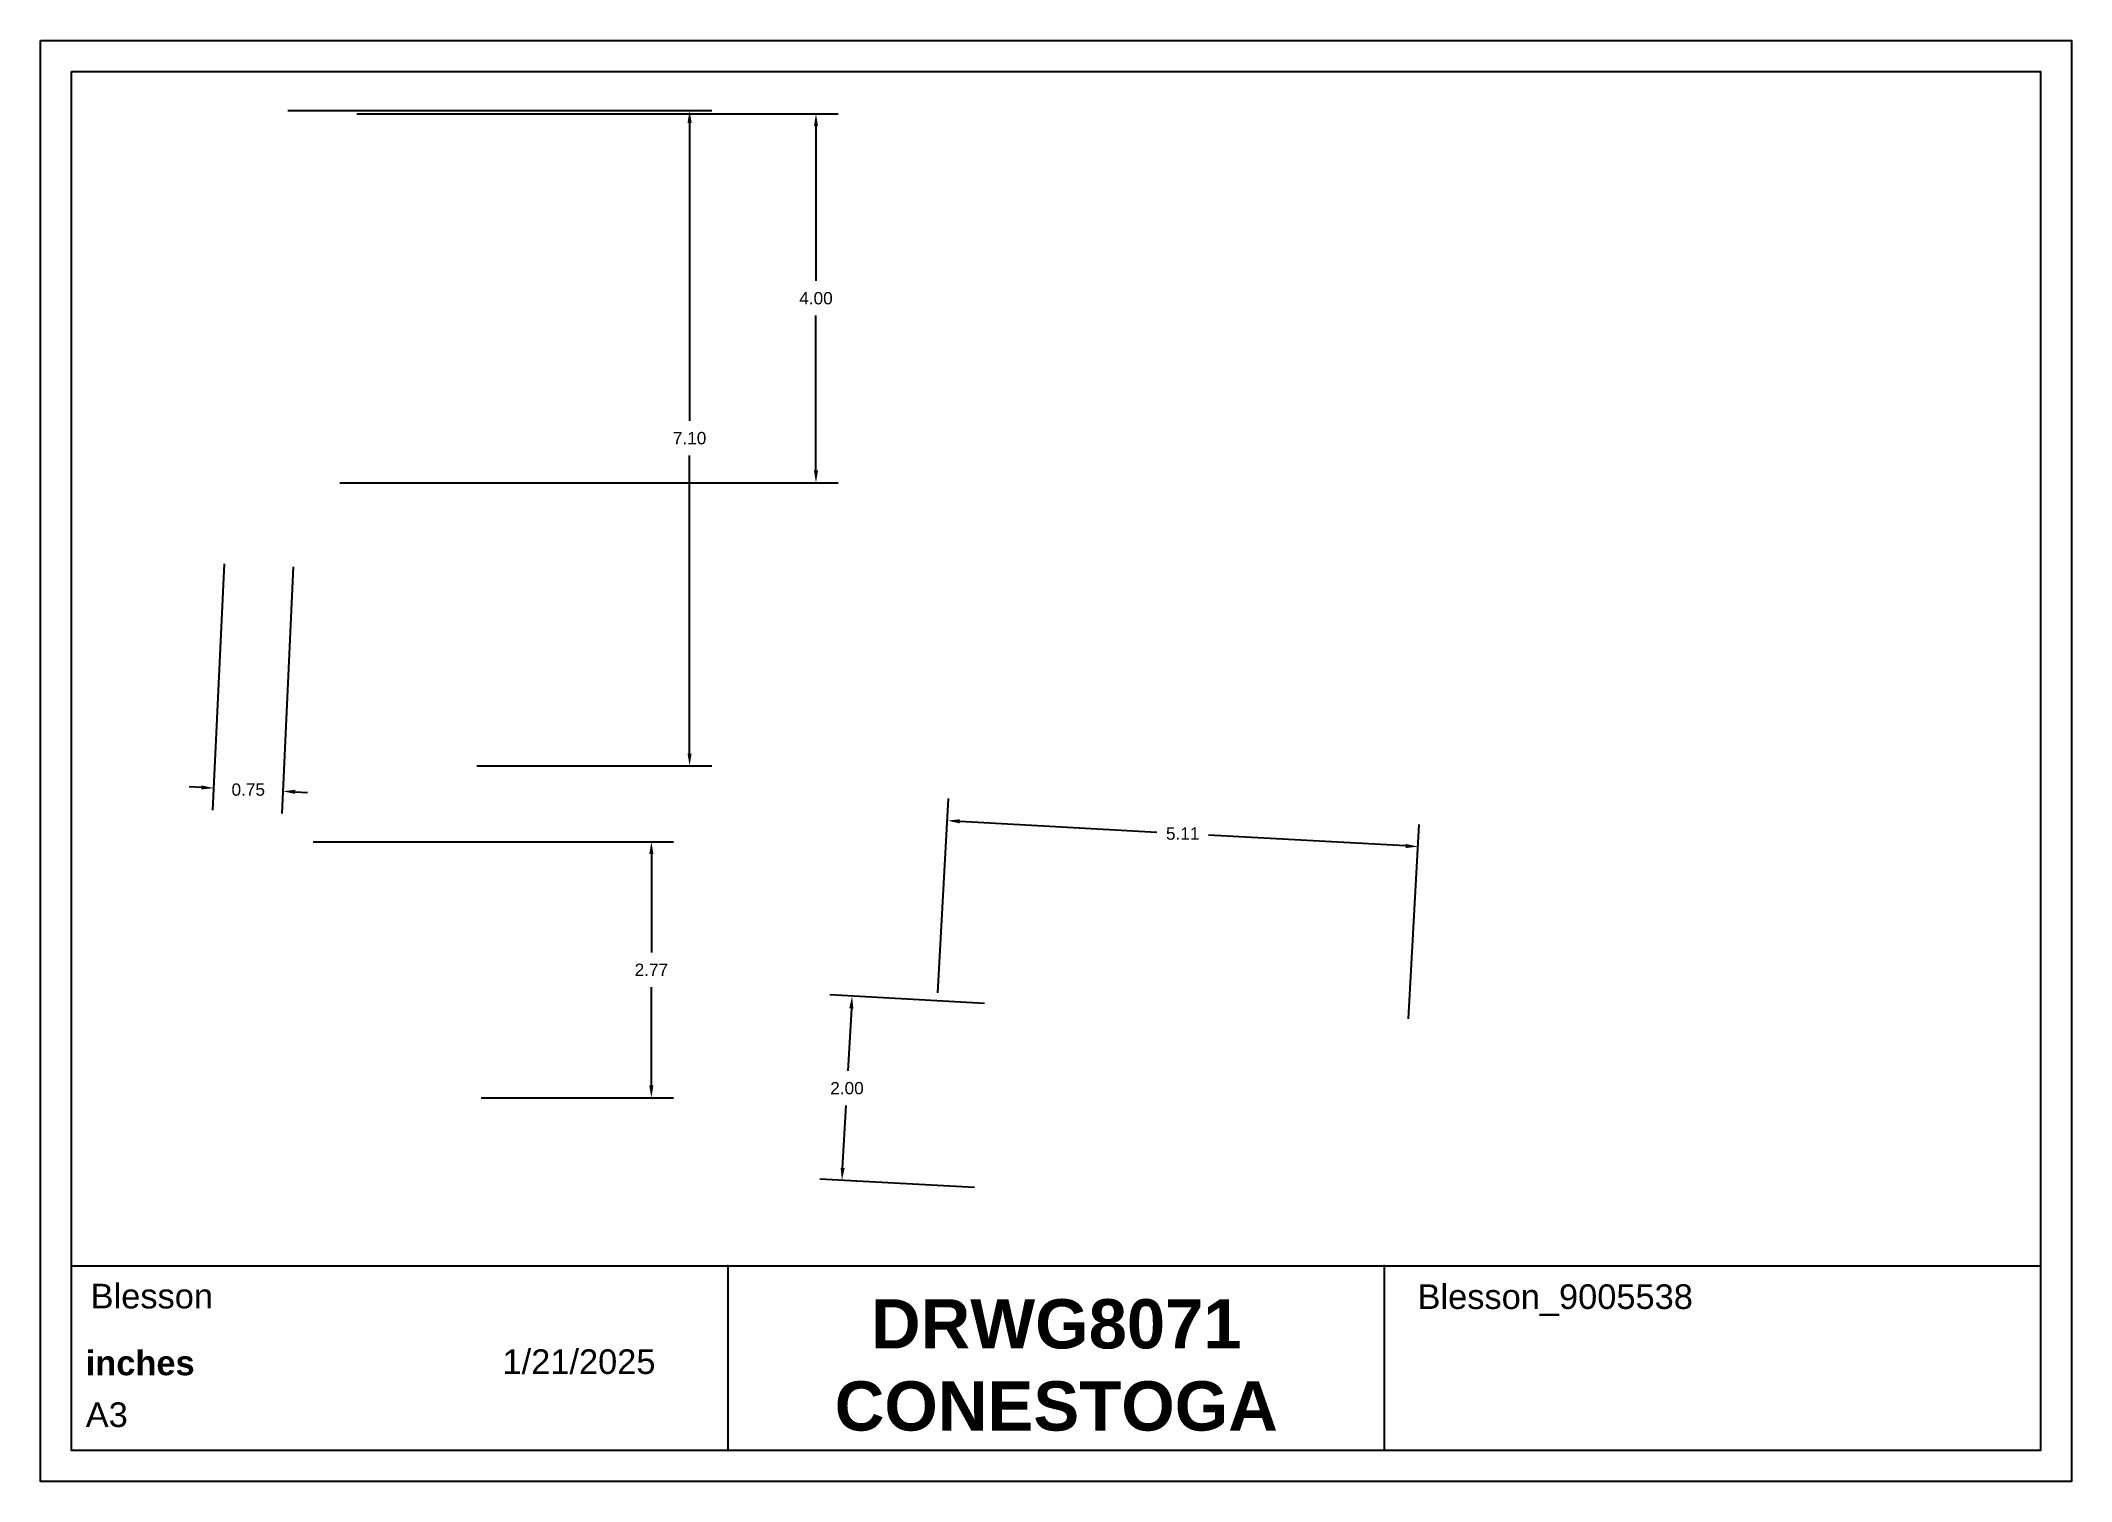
# Paper-space layout 'Layout1' of a CAD drawing. Header units: inches. Extents: x 0.8 to 17.3, y 0.9 to 12.6.
import ezdxf

# ---------------------------------------------------------------- set-up
doc = ezdxf.new("R2010")
doc.units = ezdxf.units.IN
doc.header["$MEASUREMENT"] = 0
doc.layers.add('Annotations', color=140, linetype='Continuous')
doc.styles.get("Standard").update_dxf_attribs({"font": 'arial.ttf'})
doc.dimstyles.get("Standard").update_dxf_attribs({"dimtxt": 0.1, "dimasz": 0.1, "dimexe": 0.18, "dimexo": 0.0625, "dimgap": 0.09, "dimtad": 0, "dimtih": 1, "dimtoh": 1, "dimzin": 0, "dimdsep": 46, "dimtxsty": 'Standard', "dimcen": 0.09, "dimadec": 0, "dimazin": 0, "dimtfac": 1, "dimtofl": 0, "dimtmove": 0, "dimatfit": 3, "dimfxl": 1, "dimtolj": 1, "dimtzin": 0, "dimarcsym": 0})

# ---------------------------------------------------------------- blocks, each defined once
blk = doc.blocks.new('*D10')
at = {"layer": 'Annotations', "color": 0, "lineweight": -2, "transparency": 16777216}
for p, q in [((2.845924219210972, 12.08002721070498), (6.290257860121215, 12.08002721070499)), ((6.110257860121215, 11.98002721070498), (6.110257860121216, 9.560454793488839)), ((6.110257860121216, 6.858767778728356), (6.110257860121216, 9.2783401959445)), ((4.381563494835619, 6.758767778728355), (6.290257860121216, 6.758767778728356))]:
    blk.add_line(p, q, dxfattribs=at)
at = {"layer": 'Annotations', "color": 0, "transparency": 16777216}
for points in [[(6.093591193454548, 11.98002721070498), (6.126924526787882, 11.98002721070498), (6.110257860121215, 12.08002721070499)], [(6.093591193454549, 6.858767778728356), (6.126924526787882, 6.858767778728356), (6.110257860121216, 6.758767778728356)]]:
    blk.add_solid(points, dxfattribs=at)
at = {"layer": 'Defpoints', "color": 0, "transparency": 16777216}
for p in [(2.783424219210972, 12.08002721070498), (4.319063494835619, 6.758767778728355), (6.110257860121216, 6.758767778728356)]:
    blk.add_point(p, dxfattribs=at)
at = {"layer": 'Annotations', "color": 0, "transparency": 16777216, "insert": (6.110257860121217, 9.419397494716666), "char_height": 0.1, "attachment_point": 5}
blk.add_mtext('\\A1;7.10', dxfattribs=at)
blk = doc.blocks.new('*D11')
at = {"layer": 'Annotations', "color": 0, "lineweight": -2, "transparency": 16777216}
for p, q in [((3.051411840314459, 6.142319952138172), (5.979868798278326, 6.142319952138172)), ((5.799868798278326, 6.042319952138172), (5.799868798278327, 5.242775005908892)), ((5.799868798278327, 4.162820782735548), (5.799868798278327, 4.962365728964827)), ((4.417510711547139, 4.062820782735549), (5.979868798278327, 4.062820782735549))]:
    blk.add_line(p, q, dxfattribs=at)
at = {"layer": 'Annotations', "color": 0, "transparency": 16777216}
for points in [[(5.78320213161166, 6.042319952138172), (5.816535464944993, 6.042319952138172), (5.799868798278326, 6.142319952138172)], [(5.78320213161166, 4.162820782735548), (5.816535464944994, 4.162820782735548), (5.799868798278327, 4.062820782735549)]]:
    blk.add_solid(points, dxfattribs=at)
at = {"layer": 'Defpoints', "color": 0, "transparency": 16777216}
for p in [(2.988911840314459, 6.142319952138172), (4.355010711547139, 4.062820782735549), (5.799868798278327, 4.062820782735549)]:
    blk.add_point(p, dxfattribs=at)
at = {"layer": 'Annotations', "color": 0, "transparency": 16777216, "insert": (5.799868798278327, 5.102570367436858), "char_height": 0.1, "attachment_point": 5}
blk.add_mtext('\\A1;2.77', dxfattribs=at)
blk = doc.blocks.new('*D13')
at = {"layer": 'Annotations', "color": 0, "lineweight": -2, "transparency": 16777216}
for p, q in [((3.407852986722008, 12.05398084196185), (7.317299897669359, 12.05398084196185)), ((7.137299897669359, 11.95398084196185), (7.137299897669359, 10.69665151072797)), ((7.13729989766936, 9.157207581949754), (7.137299897669359, 10.41453691318363)), ((3.268913551083267, 9.057207581949752), (7.31729989766936, 9.057207581949754))]:
    blk.add_line(p, q, dxfattribs=at)
at = {"layer": 'Annotations', "color": 0, "transparency": 16777216}
for points in [[(7.120633231002692, 11.95398084196185), (7.153966564336026, 11.95398084196185), (7.137299897669359, 12.05398084196185)], [(7.120633231002693, 9.157207581949754), (7.153966564336026, 9.157207581949754), (7.13729989766936, 9.057207581949754)]]:
    blk.add_solid(points, dxfattribs=at)
at = {"layer": 'Defpoints', "color": 0, "transparency": 16777216}
for p in [(3.345352986722008, 12.05398084196185), (7.137299897669359, 12.05398084196185), (3.206413551083267, 9.057207581949752)]:
    blk.add_point(p, dxfattribs=at)
at = {"layer": 'Annotations', "color": 0, "transparency": 16777216, "insert": (7.137299897669361, 10.5555942119558), "char_height": 0.1, "attachment_point": 5}
blk.add_mtext('\\A1;4.00', dxfattribs=at)
blk = doc.blocks.new('*D14')
at = {"layer": 'Annotations', "color": 0, "lineweight": -2, "transparency": 16777216}
for p, q in [((8.505717410393386, 4.829530658638734), (7.250415630015207, 4.898066108540137)), ((7.424696395221418, 4.788402008310674), (7.397022640113398, 4.281526893215881)), ((7.353946333070314, 3.492537180576747), (7.381620088178334, 3.999412295671543)), ((8.424064227861702, 3.333963247130921), (7.168762447483527, 3.402498697032323))]:
    blk.add_line(p, q, dxfattribs=at)
at = {"layer": 'Annotations', "color": 0, "transparency": 16777216}
for points in [[(7.408054513240261, 4.789310601675722), (7.441338277202576, 4.787493414945626), (7.430147955411706, 4.888253300197618)], [(7.337304451089157, 3.493445773941795), (7.370588215051471, 3.491628587211699), (7.348494772880025, 3.392685888689804)]]:
    blk.add_solid(points, dxfattribs=at)
at = {"layer": 'Defpoints', "color": 0, "transparency": 16777216}
for p in [(8.568124467822726, 4.826123433519804), (7.348494772880025, 3.392685888689804), (8.486471285291042, 3.330556022011991)]:
    blk.add_point(p, dxfattribs=at)
at = {"layer": 'Annotations', "color": 0, "transparency": 16777216, "insert": (7.389321364145867, 4.140469594443713), "char_height": 0.1, "attachment_point": 5}
blk.add_mtext('\\A1;2.00', dxfattribs=at)
blk = doc.blocks.new('*D15')
at = {"layer": 'Annotations', "color": 0, "lineweight": -2, "transparency": 16777216}
for p, q in [((2.32806763766269, 8.400334733240774), (2.235253500343573, 6.398434239098849)), ((2.889959560786457, 8.374283731073623), (2.797145423467341, 6.372383236931698)), ((2.143697191209697, 6.582872419142412), (2.043804494697364, 6.587503745463778)), ((2.90537450735813, 6.547558764332533), (3.005267203870463, 6.542927438011167))]:
    blk.add_line(p, q, dxfattribs=at)
at = {"layer": 'Annotations', "color": 0, "transparency": 16777216}
for points in [[(2.144469078929924, 6.599521201894468), (2.14292530348947, 6.566223636390356), (2.24358988772203, 6.578241092821048)], [(2.906146395078357, 6.564207547084588), (2.904602619637902, 6.530909981580477), (2.805481810845797, 6.552190090653897)]]:
    blk.add_solid(points, dxfattribs=at)
at = {"layer": 'Defpoints', "color": 0, "transparency": 16777216}
for p in [(2.330962216613543, 8.462767668560982), (2.89285413973731, 8.436716666393831), (2.805481810845797, 6.552190090653897)]:
    blk.add_point(p, dxfattribs=at)
at = {"layer": 'Annotations', "color": 0, "transparency": 16777216, "insert": (2.524535849283914, 6.565215591737473), "char_height": 0.1, "attachment_point": 5}
blk.add_mtext('\\A1;0.75', dxfattribs=at)
blk = doc.blocks.new('*D17')
at = {"layer": 'Annotations', "color": 0, "lineweight": -2, "transparency": 16777216}
for p, q in [((8.128015980160395, 4.914952731240257), (8.215279220957235, 6.493448600936105)), ((8.305191078467834, 6.308203201859654), (9.906581223241686, 6.219674307678884)), ((11.95094155729384, 4.703611744171296), (12.03820479809068, 6.282107613867147)), ((11.92842157265401, 6.107901863638514), (10.32703142788016, 6.196430757819284))]:
    blk.add_line(p, q, dxfattribs=at)
at = {"layer": 'Annotations', "color": 0, "transparency": 16777216}
for points in [[(8.306111049205152, 6.324844458771927), (8.304271107730516, 6.291561944947382), (8.2053435369942, 6.313723026283563)], [(11.92934154339133, 6.124543120550786), (11.92750160191669, 6.091260606726242), (12.02826911412765, 6.102382039214605)]]:
    blk.add_solid(points, dxfattribs=at)
at = {"layer": 'Defpoints', "color": 0, "transparency": 16777216}
for p in [(8.2053435369942, 6.313723026283563), (8.124566089895453, 4.852548017819235), (11.9474916670289, 4.641207030750273)]:
    blk.add_point(p, dxfattribs=at)
at = {"layer": 'Annotations', "color": 0, "transparency": 16777216, "insert": (10.11680632556092, 6.208052532749084), "char_height": 0.1, "attachment_point": 5}
blk.add_mtext('\\A1;5.11', dxfattribs=at)

psp = doc.layouts.get("Layout1")

# ---------------------------------------------------------------- linework, layer by layer
for p, q in [((1.087454473754086, 2.697915759626493), (17.08745447375409, 2.697915759626493)), ((6.420787807087418, 2.697915759626493), (6.420787807087418, 1.197915759626493)), ((11.75412114042075, 2.697915759626493), (11.75412114042075, 1.197915759626493))]:
    psp.add_line(p, q)
for points in [[(0.8374544737540859, 12.64791575962649), (17.33745447375409, 12.64791575962649), (17.33745447375409, 0.9479157596264933), (0.8374544737540859, 0.9479157596264933)], [(1.087454473754086, 12.39791575962649), (17.08745447375409, 12.39791575962649), (17.08745447375409, 1.197915759626493), (1.087454473754086, 1.197915759626493)]]:
    psp.add_lwpolyline(points, close=True)
for p in [(6.420787807087418, 2.697915759626493), (11.75412114042075, 2.697915759626493)]:
    psp.add_point(p)

# ---------------------------------------------------------------- texts
at = {"attachment_point": 1}
for s, width, insert, char_height in [('Blesson', 4.696646090184927, (1.243992249731413, 2.552411648970118), 0.2), ('Blesson_9005538', 4.742527746435258, (12.02517264922117, 2.547837756759083), 0.2), ('\\pxqc;{\\fArial|b1|i0|c0|p34;DRWG8071\\PCONESTOGA}', 5.001730887439365, (6.588917778069344, 2.42718675344055), 0.4), ('{\\fArial|b1|i0|c0|p34;inches}', 1.655979296046308, (1.204054787710824, 2.009679410413209), 0.2), ('1/21/2025', 1.648802600994102, (4.590387152301751, 2.01999425888749), 0.2), ('A3', 4.98771197945365, (1.204054787710824, 1.58933140359299), 0.2)]:
    psp.add_mtext_dynamic_manual_height_columns(s, width=width, gutter_width=1, heights=[0], dxfattribs=dict(at, insert=insert, char_height=char_height))

# ---------------------------------------------------------------- dimensions: what is measured, and where the dimension line sits
at = {"layer": 'Annotations'}
for base, p1, p2, picture, middle in [((6.110257860121216, 6.758767778728356), (2.783424219210971, 12.08002721070498), (4.319063494835618, 6.758767778728352), '*D10', (6.110257860121217, 9.419397494716666)), ((7.137299897669359, 12.05398084196185), (3.206413551083266, 9.057207581949749), (3.345352986722006, 12.05398084196184), '*D13', (7.137299897669361, 10.5555942119558)), ((5.799868798278327, 4.062820782735549), (2.988911840314458, 6.142319952138168), (4.355010711547138, 4.062820782735547), '*D11', (5.799868798278327, 5.102570367436858))]:
    dim = psp.add_linear_dim(base=base, p1=p1, p2=p2, angle=90, dimstyle='Standard', override={"dimlfac": -1.333333333333333}, dxfattribs=at)
    dim.commit()
    dim.dimension.update_dxf_attribs({"geometry": picture, "text_midpoint": middle})
for p1, p2, distance, picture, middle in [((2.330962216613543, 8.462767668560982), (2.89285413973731, 8.436716666393831), -1.8865509106636926, '*D15', (2.524535849283914, 6.565215591737473)), ((11.9474916670289, 4.641207030750274), (8.124566089895453, 4.852548017819235), -1.4634060958327737, '*D17', (10.11680632556092, 6.208052532749084)), ((8.568124467822727, 4.826123433519806), (8.486471285291046, 3.330556022011991), -1.1396712960904791, '*D14', (7.389321364145867, 4.140469594443713))]:
    dim = psp.add_aligned_dim(p1=p1, p2=p2, distance=distance, dimstyle='Standard', override={"dimlfac": -1.333333333333333}, dxfattribs=at)
    dim.commit()
    dim.dimension.update_dxf_attribs({"geometry": picture, "text_midpoint": middle})

doc.saveas('drawing.dxf')
